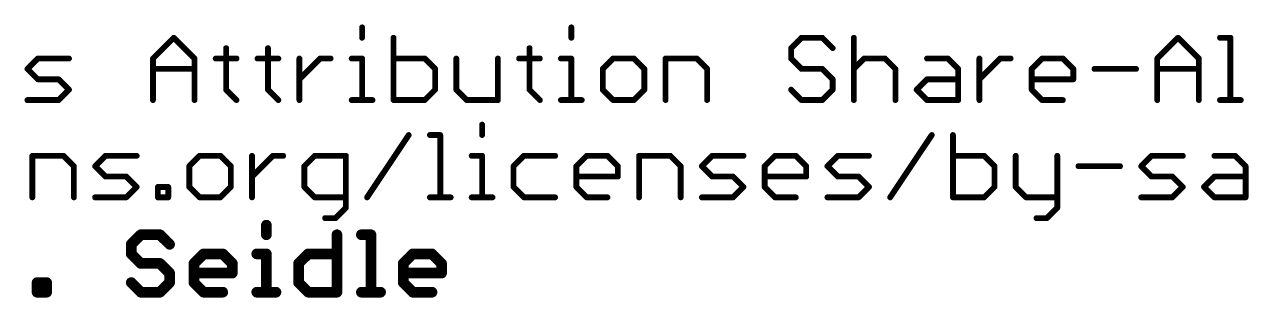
# Model space of a CAD drawing. Extents: x -29 to 78, y -18 to 17.
# Drawn here: x 24.31 to 56.23, y -17.78 to -10.65 of the extents above; entities that cross this region are included whole.
import ezdxf

# ---------------------------------------------------------------- set-up
doc = ezdxf.new("R2010")
doc.units = 0
doc.layers.add('51', color=53, linetype='CONTINUOUS')

msp = doc.modelspace()

# ---------------------------------------------------------------- linework, layer by layer
at = {"layer": '51'}
for points, const_width in [([(33.1143, -10.7256), (33.1143, -10.9968)], 0.1524), ([(38.5715, -10.7256), (38.5715, -10.9968)], 0.1524), ([(27.6588, -11.5391), (28.2011, -10.9968)], 0.1524), ([(28.2011, -10.9968), (28.7434, -11.5391)], 0.1524), ([(33.9345, -10.9968), (33.9345, -12.6238)], 0.1524), ([(44.5744, -10.9968), (44.3032, -11.268)], 0.1524), ([(45.1167, -10.9968), (44.5744, -10.9968)], 0.1524), ([(45.3879, -11.268), (45.1167, -10.9968)], 0.1524), ([(45.9404, -10.9968), (45.9404, -12.6238)], 0.1524), ([(53.8533, -11.5391), (54.3956, -10.9968)], 0.1524), ([(54.3956, -10.9968), (54.9379, -11.5391)], 0.1524), ([(55.4904, -10.9968), (55.7616, -10.9968)], 0.1524), ([(55.7616, -10.9968), (55.7616, -12.6238)], 0.1524), ([(24.3845, -11.8103), (24.6556, -11.5391)], 0.1524), ([(24.6556, -11.5391), (25.4691, -11.5391)], 0.1524), ([(27.6588, -12.6238), (27.6588, -11.5391)], 0.1524), ([(28.7434, -11.5391), (28.7434, -12.6238)], 0.1524), ([(29.2959, -11.5391), (29.8383, -11.5391)], 0.1524), ([(29.5671, -11.268), (29.5671, -12.3526)], 0.1524), ([(30.3874, -11.5391), (30.9297, -11.5391)], 0.1524), ([(30.6585, -11.268), (30.6585, -12.3526)], 0.1524), ([(31.4788, -12.6238), (31.4788, -11.5391)], 0.1524), ([(31.4788, -12.0815), (32.0211, -11.5391)], 0.1524), ([(32.0211, -11.5391), (32.2923, -11.5391)], 0.1524), ([(32.8431, -11.5391), (33.1143, -11.5391)], 0.1524), ([(33.1143, -11.5391), (33.1143, -12.6238)], 0.1524), ([(34.748, -11.5391), (33.9345, -11.5391)], 0.1524), ([(35.0192, -11.8103), (34.748, -11.5391)], 0.1524), ([(35.5717, -11.5391), (35.5717, -12.3526)], 0.1524), ([(36.6564, -12.6238), (36.6564, -11.5391)], 0.1524), ([(37.2089, -11.5391), (37.7512, -11.5391)], 0.1524), ([(37.48, -11.268), (37.48, -12.3526)], 0.1524), ([(38.3003, -11.5391), (38.5715, -11.5391)], 0.1524), ([(38.5715, -11.5391), (38.5715, -12.6238)], 0.1524), ([(39.6629, -11.5391), (39.3917, -11.8103)], 0.1524), ([(40.2052, -11.5391), (39.6629, -11.5391)], 0.1524), ([(40.4764, -11.8103), (40.2052, -11.5391)], 0.1524), ([(41.0289, -12.6238), (41.0289, -11.5391)], 0.1524), ([(41.0289, -11.5391), (41.8424, -11.5391)], 0.1524), ([(41.8424, -11.5391), (42.1135, -11.8103)], 0.1524), ([(44.3032, -11.268), (44.3032, -11.5391)], 0.1524), ([(44.3032, -11.5391), (44.5744, -11.8103)], 0.1524), ([(45.9404, -11.8103), (46.2115, -11.5391)], 0.1524), ([(46.2115, -11.5391), (46.7538, -11.5391)], 0.1524), ([(46.7538, -11.5391), (47.025, -11.8103)], 0.1524), ([(47.8487, -11.5391), (48.391, -11.5391)], 0.1524), ([(48.391, -11.5391), (48.6622, -11.8103)], 0.1524), ([(49.2147, -12.6238), (49.2147, -11.5391)], 0.1524), ([(49.2147, -12.0815), (49.757, -11.5391)], 0.1524), ([(49.757, -11.5391), (50.0282, -11.5391)], 0.1524), ([(50.579, -11.8103), (50.8501, -11.5391)], 0.1524), ([(50.8501, -11.5391), (51.3925, -11.5391)], 0.1524), ([(51.3925, -11.5391), (51.6636, -11.8103)], 0.1524), ([(53.8533, -12.6238), (53.8533, -11.5391)], 0.1524), ([(54.9379, -11.5391), (54.9379, -12.6238)], 0.1524), ([(24.6556, -12.0815), (24.3845, -11.8103)], 0.1524), ([(27.6588, -11.8103), (28.7434, -11.8103)], 0.1524), ([(35.0192, -12.3526), (35.0192, -11.8103)], 0.1524), ([(39.3917, -11.8103), (39.3917, -12.3526)], 0.1524), ([(40.4764, -12.3526), (40.4764, -11.8103)], 0.1524), ([(42.1135, -11.8103), (42.1135, -12.6238)], 0.1524), ([(44.5744, -11.8103), (45.1167, -11.8103)], 0.1524), ([(45.1167, -11.8103), (45.3879, -12.0815)], 0.1524), ([(47.025, -11.8103), (47.025, -12.6238)], 0.1524), ([(48.6622, -11.8103), (48.6622, -12.6238)], 0.1524), ([(50.579, -12.3526), (50.579, -11.8103)], 0.1524), ([(51.6636, -11.8103), (51.6636, -12.0815)], 0.1524), ([(52.2161, -11.8103), (53.3008, -11.8103)], 0.1524), ([(53.8533, -11.8103), (54.9379, -11.8103)], 0.1524), ([(25.198, -12.0815), (24.6556, -12.0815)], 0.1524), ([(25.4691, -12.3526), (25.198, -12.0815)], 0.1524), ([(45.3879, -12.0815), (45.3879, -12.3526)], 0.1524), ([(47.5775, -12.3526), (47.8487, -12.0815)], 0.1524), ([(47.8487, -12.0815), (48.6622, -12.0815)], 0.1524), ([(51.6636, -12.0815), (50.579, -12.0815)], 0.1524), ([(25.198, -12.6238), (25.4691, -12.3526)], 0.1524), ([(29.5671, -12.3526), (29.8383, -12.6238)], 0.1524), ([(30.6585, -12.3526), (30.9297, -12.6238)], 0.1524), ([(34.748, -12.6238), (35.0192, -12.3526)], 0.1524), ([(35.5717, -12.3526), (35.8429, -12.6238)], 0.1524), ([(37.48, -12.3526), (37.7512, -12.6238)], 0.1524), ([(39.3917, -12.3526), (39.6629, -12.6238)], 0.1524), ([(40.2052, -12.6238), (40.4764, -12.3526)], 0.1524), ([(44.5744, -12.6238), (44.3032, -12.3526)], 0.1524), ([(45.3879, -12.3526), (45.1167, -12.6238)], 0.1524), ([(47.8487, -12.6238), (47.5775, -12.3526)], 0.1524), ([(50.8501, -12.6238), (50.579, -12.3526)], 0.1524), ([(24.3845, -12.6238), (25.198, -12.6238)], 0.1524), ([(32.8431, -12.6238), (33.3854, -12.6238)], 0.1524), ([(33.9345, -12.6238), (34.748, -12.6238)], 0.1524), ([(35.8429, -12.6238), (36.6564, -12.6238)], 0.1524), ([(38.3003, -12.6238), (38.8426, -12.6238)], 0.1524), ([(39.6629, -12.6238), (40.2052, -12.6238)], 0.1524), ([(45.1167, -12.6238), (44.5744, -12.6238)], 0.1524), ([(48.6622, -12.6238), (47.8487, -12.6238)], 0.1524), ([(51.3925, -12.6238), (50.8501, -12.6238)], 0.1524), ([(55.4904, -12.6238), (56.0328, -12.6238)], 0.1524), ([(36.2441, -13.2656), (36.2441, -13.5368)], 0.1524), ([(33.2444, -15.1638), (34.329, -13.5368)], 0.1524), ([(34.8815, -13.5368), (35.1527, -13.5368)], 0.1524), ([(35.1527, -13.5368), (35.1527, -15.1638)], 0.1524), ([(46.8873, -15.1638), (47.972, -13.5368)], 0.1524), ([(48.5245, -13.5368), (48.5245, -15.1638)], 0.1524), ([(24.5129, -15.1638), (24.5129, -14.0791)], 0.1524), ([(24.5129, -14.0791), (25.3264, -14.0791)], 0.1524), ([(25.3264, -14.0791), (25.5975, -14.3503)], 0.1524), ([(26.15, -14.3503), (26.4212, -14.0791)], 0.1524), ([(26.4212, -14.0791), (27.2347, -14.0791)], 0.1524), ([(28.8769, -14.0791), (28.6058, -14.3503)], 0.1524), ([(29.4193, -14.0791), (28.8769, -14.0791)], 0.1524), ([(29.6904, -14.3503), (29.4193, -14.0791)], 0.1524), ([(30.2429, -15.1638), (30.2429, -14.0791)], 0.1524), ([(30.2429, -14.6215), (30.7852, -14.0791)], 0.1524), ([(30.7852, -14.0791), (31.0564, -14.0791)], 0.1524), ([(31.8784, -14.0791), (31.6072, -14.3503)], 0.1524), ([(32.6919, -14.0791), (31.8784, -14.0791)], 0.1524), ([(32.6919, -15.435), (32.6919, -14.0791)], 0.1524), ([(35.973, -14.0791), (36.2441, -14.0791)], 0.1524), ([(36.2441, -14.0791), (36.2441, -15.1638)], 0.1524), ([(37.3356, -14.0791), (37.0644, -14.3503)], 0.1524), ([(38.1491, -14.0791), (37.3356, -14.0791)], 0.1524), ([(38.7016, -14.3503), (38.9727, -14.0791)], 0.1524), ([(38.9727, -14.0791), (39.5151, -14.0791)], 0.1524), ([(39.5151, -14.0791), (39.7862, -14.3503)], 0.1524), ([(40.3387, -15.1638), (40.3387, -14.0791)], 0.1524), ([(40.3387, -14.0791), (41.1522, -14.0791)], 0.1524), ([(41.1522, -14.0791), (41.4234, -14.3503)], 0.1524), ([(41.9759, -14.3503), (42.247, -14.0791)], 0.1524), ([(42.247, -14.0791), (43.0605, -14.0791)], 0.1524), ([(43.613, -14.3503), (43.8842, -14.0791)], 0.1524), ([(43.8842, -14.0791), (44.4265, -14.0791)], 0.1524), ([(44.4265, -14.0791), (44.6977, -14.3503)], 0.1524), ([(45.2502, -14.3503), (45.5213, -14.0791)], 0.1524), ([(45.5213, -14.0791), (46.3348, -14.0791)], 0.1524), ([(49.338, -14.0791), (48.5245, -14.0791)], 0.1524), ([(49.6092, -14.3503), (49.338, -14.0791)], 0.1524), ([(50.1617, -14.0791), (50.1617, -14.8926)], 0.1524), ([(51.2463, -14.0791), (51.2463, -15.435)], 0.1524), ([(53.436, -14.3503), (53.7071, -14.0791)], 0.1524), ([(53.7071, -14.0791), (54.5206, -14.0791)], 0.1524), ([(55.3443, -14.0791), (55.8866, -14.0791)], 0.1524), ([(55.8866, -14.0791), (56.1578, -14.3503)], 0.1524), ([(25.5975, -14.3503), (25.5975, -15.1638)], 0.1524), ([(26.4212, -14.6215), (26.15, -14.3503)], 0.1524), ([(28.6058, -14.3503), (28.6058, -14.8926)], 0.1524), ([(29.6904, -14.8926), (29.6904, -14.3503)], 0.1524), ([(31.6072, -14.3503), (31.6072, -14.8926)], 0.1524), ([(37.0644, -14.3503), (37.0644, -14.8926)], 0.1524), ([(38.7016, -14.8926), (38.7016, -14.3503)], 0.1524), ([(39.7862, -14.3503), (39.7862, -14.6215)], 0.1524), ([(41.4234, -14.3503), (41.4234, -15.1638)], 0.1524), ([(42.247, -14.6215), (41.9759, -14.3503)], 0.1524), ([(43.613, -14.8926), (43.613, -14.3503)], 0.1524), ([(44.6977, -14.3503), (44.6977, -14.6215)], 0.1524), ([(45.5213, -14.6215), (45.2502, -14.3503)], 0.1524), ([(49.6092, -14.8926), (49.6092, -14.3503)], 0.1524), ([(51.7988, -14.3503), (52.8835, -14.3503)], 0.1524), ([(53.7071, -14.6215), (53.436, -14.3503)], 0.1524), ([(56.1578, -14.3503), (56.1578, -15.1638)], 0.1524), ([(26.9635, -14.6215), (26.4212, -14.6215)], 0.1524), ([(27.2347, -14.8926), (26.9635, -14.6215)], 0.1524), ([(39.7862, -14.6215), (38.7016, -14.6215)], 0.1524), ([(42.7894, -14.6215), (42.247, -14.6215)], 0.1524), ([(43.0605, -14.8926), (42.7894, -14.6215)], 0.1524), ([(44.6977, -14.6215), (43.613, -14.6215)], 0.1524), ([(46.0637, -14.6215), (45.5213, -14.6215)], 0.1524), ([(46.3348, -14.8926), (46.0637, -14.6215)], 0.1524), ([(54.2495, -14.6215), (53.7071, -14.6215)], 0.1524), ([(54.5206, -14.8926), (54.2495, -14.6215)], 0.1524), ([(55.0731, -14.8926), (55.3443, -14.6215)], 0.1524), ([(55.3443, -14.6215), (56.1578, -14.6215)], 0.1524), ([(26.9635, -15.1638), (27.2347, -14.8926)], 0.1524), ([(27.7872, -15.1638), (27.7872, -14.8926)], 0.1524), ([(27.7872, -14.8926), (28.0583, -14.8926)], 0.1524), ([(28.0583, -14.8926), (28.0583, -15.1638)], 0.1524), ([(28.6058, -14.8926), (28.8769, -15.1638)], 0.1524), ([(29.4193, -15.1638), (29.6904, -14.8926)], 0.1524), ([(31.6072, -14.8926), (31.8784, -15.1638)], 0.1524), ([(37.0644, -14.8926), (37.3356, -15.1638)], 0.1524), ([(38.9727, -15.1638), (38.7016, -14.8926)], 0.1524), ([(42.7894, -15.1638), (43.0605, -14.8926)], 0.1524), ([(43.8842, -15.1638), (43.613, -14.8926)], 0.1524), ([(46.0637, -15.1638), (46.3348, -14.8926)], 0.1524), ([(49.338, -15.1638), (49.6092, -14.8926)], 0.1524), ([(50.1617, -14.8926), (50.4328, -15.1638)], 0.1524), ([(54.2495, -15.1638), (54.5206, -14.8926)], 0.1524), ([(55.3443, -15.1638), (55.0731, -14.8926)], 0.1524), ([(26.15, -15.1638), (26.9635, -15.1638)], 0.1524), ([(28.0583, -15.1638), (27.7872, -15.1638)], 0.1524), ([(28.8769, -15.1638), (29.4193, -15.1638)], 0.1524), ([(31.8784, -15.1638), (32.6919, -15.1638)], 0.1524), ([(34.8815, -15.1638), (35.4239, -15.1638)], 0.1524), ([(35.973, -15.1638), (36.5153, -15.1638)], 0.1524), ([(37.3356, -15.1638), (38.1491, -15.1638)], 0.1524), ([(39.5151, -15.1638), (38.9727, -15.1638)], 0.1524), ([(41.9759, -15.1638), (42.7894, -15.1638)], 0.1524), ([(44.4265, -15.1638), (43.8842, -15.1638)], 0.1524), ([(45.2502, -15.1638), (46.0637, -15.1638)], 0.1524), ([(48.5245, -15.1638), (49.338, -15.1638)], 0.1524), ([(50.4328, -15.1638), (51.2463, -15.1638)], 0.1524), ([(53.436, -15.1638), (54.2495, -15.1638)], 0.1524), ([(56.1578, -15.1638), (55.3443, -15.1638)], 0.1524), ([(32.1495, -15.7061), (32.4207, -15.7061)], 0.1524), ([(32.4207, -15.7061), (32.6919, -15.435)], 0.1524), ([(50.9751, -15.7061), (50.704, -15.7061)], 0.1524), ([(51.2463, -15.435), (50.9751, -15.7061)], 0.1524), ([(30.6169, -15.8904), (30.6169, -16.1404)], 0.2794), ([(27.3426, -16.1404), (27.0926, -16.3904)], 0.2794), ([(27.0926, -16.3904), (27.0926, -16.6404)], 0.2794), ([(27.8425, -16.1404), (27.3426, -16.1404)], 0.2794), ([(28.0925, -16.3904), (27.8425, -16.1404)], 0.2794), ([(32.4583, -16.1404), (32.4583, -17.6403)], 0.2794), ([(33.0955, -16.1404), (33.3455, -16.1404)], 0.2794), ([(33.3455, -16.1404), (33.3455, -17.6403)], 0.2794), ([(27.0926, -16.6404), (27.3426, -16.8904)], 0.2794), ([(28.7297, -16.8904), (28.9797, -16.6404)], 0.2794), ([(28.9797, -16.6404), (29.4797, -16.6404)], 0.2794), ([(29.4797, -16.6404), (29.7297, -16.8904)], 0.2794), ([(30.3669, -16.6404), (30.6169, -16.6404)], 0.2794), ([(30.6169, -16.6404), (30.6169, -17.6403)], 0.2794), ([(31.4583, -16.8904), (31.7083, -16.6404)], 0.2794), ([(31.7083, -16.6404), (32.4583, -16.6404)], 0.2794), ([(34.1869, -16.8904), (34.4369, -16.6404)], 0.2794), ([(34.4369, -16.6404), (34.9369, -16.6404)], 0.2794), ([(34.9369, -16.6404), (35.1869, -16.8904)], 0.2794), ([(27.3426, -16.8904), (27.8425, -16.8904)], 0.2794), ([(27.8425, -16.8904), (28.0925, -17.1403)], 0.2794), ([(28.7297, -17.3903), (28.7297, -16.8904)], 0.2794), ([(29.7297, -16.8904), (29.7297, -17.1403)], 0.2794), ([(31.4583, -17.3903), (31.4583, -16.8904)], 0.2794), ([(34.1869, -17.3903), (34.1869, -16.8904)], 0.2794), ([(35.1869, -16.8904), (35.1869, -17.1403)], 0.2794), ([(28.0925, -17.1403), (28.0925, -17.3903)], 0.2794), ([(29.7297, -17.1403), (28.7297, -17.1403)], 0.2794), ([(35.1869, -17.1403), (34.1869, -17.1403)], 0.2794), ([(24.6369, -17.6403), (24.6369, -17.3903)], 0.2794), ([(24.6369, -17.3903), (24.8868, -17.3903)], 0.2794), ([(24.8868, -17.6403), (24.6369, -17.6403)], 0.2794), ([(24.8868, -17.3903), (24.8868, -17.6403)], 0.2794), ([(27.3426, -17.6403), (27.0926, -17.3903)], 0.2794), ([(27.8425, -17.6403), (27.3426, -17.6403)], 0.2794), ([(28.0925, -17.3903), (27.8425, -17.6403)], 0.2794), ([(28.9797, -17.6403), (28.7297, -17.3903)], 0.2794), ([(29.4797, -17.6403), (28.9797, -17.6403)], 0.2794), ([(30.3669, -17.6403), (30.8669, -17.6403)], 0.2794), ([(31.7083, -17.6403), (31.4583, -17.3903)], 0.2794), ([(32.4583, -17.6403), (31.7083, -17.6403)], 0.2794), ([(33.0955, -17.6403), (33.5955, -17.6403)], 0.2794), ([(34.4369, -17.6403), (34.1869, -17.3903)], 0.2794), ([(34.9369, -17.6403), (34.4369, -17.6403)], 0.2794)]:
    msp.add_lwpolyline(points, dxfattribs=dict(at, const_width=const_width))
for points, const_width in [([(33.1524, -10.7256, 1), (33.0762, -10.7256)], 0.0762), ([(38.6096, -10.7256, 1), (38.5334, -10.7256)], 0.0762), ([(28.228, -10.9699, 1), (28.1742, -11.0238)], 0.0762), ([(28.228, -11.0238, 1), (28.1742, -10.9699)], 0.0762), ([(33.0762, -10.9968, 1), (33.1524, -10.9968)], 0.0762), ([(33.9726, -10.9968, 1), (33.8964, -10.9968)], 0.0762), ([(38.5334, -10.9968, 1), (38.6096, -10.9968)], 0.0762), ([(44.5744, -10.9587, 1), (44.5744, -11.0349)], 0.0762), ([(44.6013, -11.0238, 1), (44.5474, -10.9699)], 0.0762), ([(45.1436, -10.9699, 1), (45.0898, -11.0238)], 0.0762), ([(45.1167, -11.0349, 1), (45.1167, -10.9587)], 0.0762), ([(45.9785, -10.9968, 1), (45.9023, -10.9968)], 0.0762), ([(54.4225, -10.9699, 1), (54.3687, -11.0238)], 0.0762), ([(54.4225, -11.0238, 1), (54.3687, -10.9699)], 0.0762), ([(55.4904, -10.9587, 1), (55.4904, -11.0349)], 0.0762), ([(55.7997, -10.9968, 1), (55.7235, -10.9968)], 0.0762), ([(55.7616, -11.0349, 1), (55.7616, -10.9587)], 0.0762), ([(24.6556, -11.501, 1), (24.6556, -11.5772)], 0.0762), ([(24.6826, -11.5661, 1), (24.6287, -11.5122)], 0.0762), ([(25.4691, -11.5772, 1), (25.4691, -11.501)], 0.0762), ([(27.6318, -11.5122, 1), (27.6857, -11.5661)], 0.0762), ([(27.6969, -11.5391, 1), (27.6207, -11.5391)], 0.0762), ([(28.7815, -11.5391, 1), (28.7053, -11.5391)], 0.0762), ([(28.7165, -11.5661, 1), (28.7704, -11.5122)], 0.0762), ([(29.2959, -11.501, 1), (29.2959, -11.5772)], 0.0762), ([(29.6052, -11.268, 1), (29.529, -11.268)], 0.0762), ([(29.8383, -11.5772, 1), (29.8383, -11.501)], 0.0762), ([(30.3874, -11.501, 1), (30.3874, -11.5772)], 0.0762), ([(30.6966, -11.268, 1), (30.6204, -11.268)], 0.0762), ([(30.9297, -11.5772, 1), (30.9297, -11.501)], 0.0762), ([(31.5169, -11.5391, 1), (31.4407, -11.5391)], 0.0762), ([(32.0211, -11.501, 1), (32.0211, -11.5772)], 0.0762), ([(32.0481, -11.5661, 1), (31.9942, -11.5122)], 0.0762), ([(32.2923, -11.5772, 1), (32.2923, -11.501)], 0.0762), ([(32.8431, -11.501, 1), (32.8431, -11.5772)], 0.0762), ([(33.1524, -11.5391, 1), (33.0762, -11.5391)], 0.0762), ([(33.1143, -11.5772, 1), (33.1143, -11.501)], 0.0762), ([(33.9345, -11.501, 1), (33.9345, -11.5772)], 0.0762), ([(34.775, -11.5122, 1), (34.7211, -11.5661)], 0.0762), ([(34.748, -11.5772, 1), (34.748, -11.501)], 0.0762), ([(35.6098, -11.5391, 1), (35.5336, -11.5391)], 0.0762), ([(36.6945, -11.5391, 1), (36.6183, -11.5391)], 0.0762), ([(37.2089, -11.501, 1), (37.2089, -11.5772)], 0.0762), ([(37.5181, -11.268, 1), (37.4419, -11.268)], 0.0762), ([(37.7512, -11.5772, 1), (37.7512, -11.501)], 0.0762), ([(38.3003, -11.501, 1), (38.3003, -11.5772)], 0.0762), ([(38.6096, -11.5391, 1), (38.5334, -11.5391)], 0.0762), ([(38.5715, -11.5772, 1), (38.5715, -11.501)], 0.0762), ([(39.6629, -11.501, 1), (39.6629, -11.5772)], 0.0762), ([(39.6898, -11.5661, 1), (39.6359, -11.5122)], 0.0762), ([(40.2322, -11.5122, 1), (40.1783, -11.5661)], 0.0762), ([(40.2052, -11.5772, 1), (40.2052, -11.501)], 0.0762), ([(41.067, -11.5391, 1), (40.9908, -11.5391)], 0.0762), ([(41.0289, -11.501, 1), (41.0289, -11.5772)], 0.0762), ([(41.8693, -11.5122, 1), (41.8154, -11.5661)], 0.0762), ([(41.8424, -11.5772, 1), (41.8424, -11.501)], 0.0762), ([(44.3413, -11.268, 1), (44.2651, -11.268)], 0.0762), ([(44.2763, -11.241, 1), (44.3301, -11.2949)], 0.0762), ([(44.3301, -11.5122, 1), (44.2763, -11.5661)], 0.0762), ([(45.3609, -11.2949, 1), (45.4148, -11.241)], 0.0762), ([(46.2115, -11.501, 1), (46.2115, -11.5772)], 0.0762), ([(46.2385, -11.5661, 1), (46.1846, -11.5122)], 0.0762), ([(46.7808, -11.5122, 1), (46.7269, -11.5661)], 0.0762), ([(46.7538, -11.5772, 1), (46.7538, -11.501)], 0.0762), ([(47.8487, -11.501, 1), (47.8487, -11.5772)], 0.0762), ([(48.4179, -11.5122, 1), (48.3641, -11.5661)], 0.0762), ([(48.391, -11.5772, 1), (48.391, -11.501)], 0.0762), ([(49.2528, -11.5391, 1), (49.1766, -11.5391)], 0.0762), ([(49.757, -11.501, 1), (49.757, -11.5772)], 0.0762), ([(49.7839, -11.5661, 1), (49.7301, -11.5122)], 0.0762), ([(50.0282, -11.5772, 1), (50.0282, -11.501)], 0.0762), ([(50.8501, -11.501, 1), (50.8501, -11.5772)], 0.0762), ([(50.8771, -11.5661, 1), (50.8232, -11.5122)], 0.0762), ([(51.4194, -11.5122, 1), (51.3655, -11.5661)], 0.0762), ([(51.3925, -11.5772, 1), (51.3925, -11.501)], 0.0762), ([(53.8263, -11.5122, 1), (53.8802, -11.5661)], 0.0762), ([(53.8914, -11.5391, 1), (53.8152, -11.5391)], 0.0762), ([(54.976, -11.5391, 1), (54.8998, -11.5391)], 0.0762), ([(54.911, -11.5661, 1), (54.9649, -11.5122)], 0.0762), ([(24.4114, -11.7834, 1), (24.3575, -11.8372)], 0.0762), ([(24.3575, -11.7834, 1), (24.4114, -11.8372)], 0.0762), ([(27.6588, -11.7722, 1), (27.6588, -11.8484)], 0.0762), ([(28.7434, -11.8484, 1), (28.7434, -11.7722)], 0.0762), ([(35.0573, -11.8103, 1), (34.9811, -11.8103)], 0.0762), ([(34.9923, -11.8372, 1), (35.0461, -11.7834)], 0.0762), ([(39.4298, -11.8103, 1), (39.3536, -11.8103)], 0.0762), ([(39.3648, -11.7834, 1), (39.4187, -11.8372)], 0.0762), ([(40.5145, -11.8103, 1), (40.4383, -11.8103)], 0.0762), ([(40.4494, -11.8372, 1), (40.5033, -11.7834)], 0.0762), ([(42.1516, -11.8103, 1), (42.0754, -11.8103)], 0.0762), ([(42.0866, -11.8372, 1), (42.1405, -11.7834)], 0.0762), ([(44.2651, -11.5391, 1), (44.3413, -11.5391)], 0.0762), ([(44.5744, -11.7722, 1), (44.5744, -11.8484)], 0.0762), ([(44.5474, -11.8372, 1), (44.6013, -11.7834)], 0.0762), ([(45.1436, -11.7834, 1), (45.0897, -11.8372)], 0.0762), ([(45.1167, -11.8484, 1), (45.1167, -11.7722)], 0.0762), ([(45.9134, -11.7834, 1), (45.9673, -11.8372)], 0.0762), ([(47.0631, -11.8103, 1), (46.9869, -11.8103)], 0.0762), ([(46.9981, -11.8372, 1), (47.052, -11.7834)], 0.0762), ([(48.7003, -11.8103, 1), (48.6241, -11.8103)], 0.0762), ([(48.6352, -11.8372, 1), (48.6891, -11.7834)], 0.0762), ([(50.6171, -11.8103, 1), (50.5409, -11.8103)], 0.0762), ([(50.552, -11.7834, 1), (50.6059, -11.8372)], 0.0762), ([(51.7017, -11.8103, 1), (51.6255, -11.8103)], 0.0762), ([(51.6367, -11.8372, 1), (51.6906, -11.7834)], 0.0762), ([(52.2161, -11.7722, 1), (52.2161, -11.8484)], 0.0762), ([(53.3008, -11.8484, 1), (53.3008, -11.7722)], 0.0762), ([(53.8533, -11.7722, 1), (53.8533, -11.8484)], 0.0762), ([(54.9379, -11.8484, 1), (54.9379, -11.7722)], 0.0762), ([(24.6556, -12.0434, 1), (24.6556, -12.1196)], 0.0762), ([(24.6287, -12.1084, 1), (24.6826, -12.0545)], 0.0762), ([(25.2249, -12.0545, 1), (25.171, -12.1084)], 0.0762), ([(25.198, -12.1196, 1), (25.198, -12.0434)], 0.0762), ([(31.4519, -12.0545, 1), (31.5057, -12.1084)], 0.0762), ([(45.426, -12.0815, 1), (45.3498, -12.0815)], 0.0762), ([(45.3609, -12.1084, 1), (45.4148, -12.0545)], 0.0762), ([(47.8487, -12.0434, 1), (47.8487, -12.1196)], 0.0762), ([(47.8756, -12.1084, 1), (47.8217, -12.0545)], 0.0762), ([(48.6622, -12.1196, 1), (48.6622, -12.0434)], 0.0762), ([(49.1877, -12.0545, 1), (49.2416, -12.1084)], 0.0762), ([(50.579, -12.0434, 1), (50.579, -12.1196)], 0.0762), ([(51.6255, -12.0815, 1), (51.7017, -12.0815)], 0.0762), ([(51.6636, -12.1196, 1), (51.6636, -12.0434)], 0.0762), ([(25.4961, -12.3796, 1), (25.4422, -12.3257)], 0.0762), ([(25.4422, -12.3796, 1), (25.4961, -12.3257)], 0.0762), ([(29.594, -12.3257, 1), (29.5402, -12.3796)], 0.0762), ([(29.529, -12.3526, 1), (29.6052, -12.3526)], 0.0762), ([(30.6855, -12.3257, 1), (30.6316, -12.3796)], 0.0762), ([(30.6204, -12.3526, 1), (30.6966, -12.3526)], 0.0762), ([(34.9811, -12.3526, 1), (35.0573, -12.3526)], 0.0762), ([(35.0461, -12.3796, 1), (34.9923, -12.3257)], 0.0762), ([(35.5986, -12.3257, 1), (35.5448, -12.3796)], 0.0762), ([(35.5336, -12.3526, 1), (35.6098, -12.3526)], 0.0762), ([(37.507, -12.3257, 1), (37.4531, -12.3796)], 0.0762), ([(37.4419, -12.3526, 1), (37.5181, -12.3526)], 0.0762), ([(39.4187, -12.3257, 1), (39.3648, -12.3796)], 0.0762), ([(39.3536, -12.3526, 1), (39.4298, -12.3526)], 0.0762), ([(40.4383, -12.3526, 1), (40.5145, -12.3526)], 0.0762), ([(40.5033, -12.3796, 1), (40.4494, -12.3257)], 0.0762), ([(44.3301, -12.3257, 1), (44.2763, -12.3796)], 0.0762), ([(45.3498, -12.3526, 1), (45.426, -12.3526)], 0.0762), ([(45.4148, -12.3796, 1), (45.3609, -12.3257)], 0.0762), ([(47.6045, -12.3257, 1), (47.5506, -12.3796)], 0.0762), ([(47.5506, -12.3257, 1), (47.6045, -12.3796)], 0.0762), ([(50.6059, -12.3257, 1), (50.552, -12.3796)], 0.0762), ([(50.5409, -12.3526, 1), (50.6171, -12.3526)], 0.0762), ([(24.3845, -12.5857, 1), (24.3845, -12.6619)], 0.0762), ([(25.171, -12.5969, 1), (25.2249, -12.6507)], 0.0762), ([(25.198, -12.6619, 1), (25.198, -12.5857)], 0.0762), ([(27.6207, -12.6238, 1), (27.6969, -12.6238)], 0.0762), ([(28.7053, -12.6238, 1), (28.7815, -12.6238)], 0.0762), ([(29.8113, -12.6507, 1), (29.8652, -12.5969)], 0.0762), ([(30.9028, -12.6507, 1), (30.9566, -12.5969)], 0.0762), ([(31.4407, -12.6238, 1), (31.5169, -12.6238)], 0.0762), ([(32.8431, -12.5857, 1), (32.8431, -12.6619)], 0.0762), ([(33.0762, -12.6238, 1), (33.1524, -12.6238)], 0.0762), ([(33.3854, -12.6619, 1), (33.3854, -12.5857)], 0.0762), ([(33.9345, -12.5857, 1), (33.9345, -12.6619)], 0.0762), ([(33.8964, -12.6238, 1), (33.9726, -12.6238)], 0.0762), ([(34.7211, -12.5969, 1), (34.775, -12.6507)], 0.0762), ([(34.748, -12.6619, 1), (34.748, -12.5857)], 0.0762), ([(35.8429, -12.5857, 1), (35.8429, -12.6619)], 0.0762), ([(35.8159, -12.6507, 1), (35.8698, -12.5969)], 0.0762), ([(36.6183, -12.6238, 1), (36.6945, -12.6238)], 0.0762), ([(36.6564, -12.6619, 1), (36.6564, -12.5857)], 0.0762), ([(37.7242, -12.6507, 1), (37.7781, -12.5969)], 0.0762), ([(38.3003, -12.5857, 1), (38.3003, -12.6619)], 0.0762), ([(38.5334, -12.6238, 1), (38.6096, -12.6238)], 0.0762), ([(38.8426, -12.6619, 1), (38.8426, -12.5857)], 0.0762), ([(39.6629, -12.5857, 1), (39.6629, -12.6619)], 0.0762), ([(39.6359, -12.6507, 1), (39.6898, -12.5969)], 0.0762), ([(40.1783, -12.5969, 1), (40.2322, -12.6507)], 0.0762), ([(40.2052, -12.6619, 1), (40.2052, -12.5857)], 0.0762), ([(40.9908, -12.6238, 1), (41.067, -12.6238)], 0.0762), ([(42.0754, -12.6238, 1), (42.1516, -12.6238)], 0.0762), ([(44.5744, -12.5857, 1), (44.5744, -12.6619)], 0.0762), ([(44.5474, -12.6507, 1), (44.6013, -12.5969)], 0.0762), ([(45.0898, -12.5969, 1), (45.1436, -12.6507)], 0.0762), ([(45.1167, -12.6619, 1), (45.1167, -12.5857)], 0.0762), ([(45.9023, -12.6238, 1), (45.9785, -12.6238)], 0.0762), ([(46.9869, -12.6238, 1), (47.0631, -12.6238)], 0.0762), ([(47.8487, -12.5857, 1), (47.8487, -12.6619)], 0.0762), ([(47.8217, -12.6507, 1), (47.8756, -12.5969)], 0.0762), ([(48.6241, -12.6238, 1), (48.7003, -12.6238)], 0.0762), ([(48.6622, -12.6619, 1), (48.6622, -12.5857)], 0.0762), ([(49.1766, -12.6238, 1), (49.2528, -12.6238)], 0.0762), ([(50.8501, -12.5857, 1), (50.8501, -12.6619)], 0.0762), ([(50.8232, -12.6507, 1), (50.8771, -12.5969)], 0.0762), ([(51.3925, -12.6619, 1), (51.3925, -12.5857)], 0.0762), ([(53.8152, -12.6238, 1), (53.8914, -12.6238)], 0.0762), ([(54.8998, -12.6238, 1), (54.976, -12.6238)], 0.0762), ([(55.4904, -12.5857, 1), (55.4904, -12.6619)], 0.0762), ([(55.7235, -12.6238, 1), (55.7997, -12.6238)], 0.0762), ([(56.0328, -12.6619, 1), (56.0328, -12.5857)], 0.0762), ([(36.2822, -13.2656, 1), (36.206, -13.2656)], 0.0762), ([(34.3607, -13.5579, 1), (34.2973, -13.5157)], 0.0762), ([(34.8815, -13.4987, 1), (34.8815, -13.5749)], 0.0762), ([(35.1908, -13.5368, 1), (35.1146, -13.5368)], 0.0762), ([(35.1527, -13.5749, 1), (35.1527, -13.4987)], 0.0762), ([(36.206, -13.5368, 1), (36.2822, -13.5368)], 0.0762), ([(48.0037, -13.5579, 1), (47.9403, -13.5157)], 0.0762), ([(48.5626, -13.5368, 1), (48.4864, -13.5368)], 0.0762), ([(24.551, -14.0791, 1), (24.4748, -14.0791)], 0.0762), ([(24.5129, -14.041, 1), (24.5129, -14.1172)], 0.0762), ([(25.3533, -14.0522, 1), (25.2994, -14.1061)], 0.0762), ([(25.3264, -14.1172, 1), (25.3264, -14.041)], 0.0762), ([(26.4212, -14.041, 1), (26.4212, -14.1172)], 0.0762), ([(26.4481, -14.1061, 1), (26.3942, -14.0522)], 0.0762), ([(27.2347, -14.1172, 1), (27.2347, -14.041)], 0.0762), ([(28.8769, -14.041, 1), (28.8769, -14.1172)], 0.0762), ([(28.9039, -14.1061, 1), (28.85, -14.0522)], 0.0762), ([(29.4462, -14.0522, 1), (29.3923, -14.1061)], 0.0762), ([(29.4193, -14.1172, 1), (29.4193, -14.041)], 0.0762), ([(30.281, -14.0791, 1), (30.2048, -14.0791)], 0.0762), ([(30.7852, -14.041, 1), (30.7852, -14.1172)], 0.0762), ([(30.8122, -14.1061, 1), (30.7583, -14.0522)], 0.0762), ([(31.0564, -14.1172, 1), (31.0564, -14.041)], 0.0762), ([(31.8784, -14.041, 1), (31.8784, -14.1172)], 0.0762), ([(31.9053, -14.1061, 1), (31.8514, -14.0522)], 0.0762), ([(32.73, -14.0791, 1), (32.6538, -14.0791)], 0.0762), ([(32.6919, -14.1172, 1), (32.6919, -14.041)], 0.0762), ([(35.973, -14.041, 1), (35.973, -14.1172)], 0.0762), ([(36.2822, -14.0791, 1), (36.206, -14.0791)], 0.0762), ([(36.2441, -14.1172, 1), (36.2441, -14.041)], 0.0762), ([(37.3356, -14.041, 1), (37.3356, -14.1172)], 0.0762), ([(37.3625, -14.1061, 1), (37.3086, -14.0522)], 0.0762), ([(38.1491, -14.1172, 1), (38.1491, -14.041)], 0.0762), ([(38.9727, -14.041, 1), (38.9727, -14.1172)], 0.0762), ([(38.9997, -14.1061, 1), (38.9458, -14.0522)], 0.0762), ([(39.542, -14.0522, 1), (39.4881, -14.1061)], 0.0762), ([(39.5151, -14.1172, 1), (39.5151, -14.041)], 0.0762), ([(40.3768, -14.0791, 1), (40.3006, -14.0791)], 0.0762), ([(40.3387, -14.041, 1), (40.3387, -14.1172)], 0.0762), ([(41.1791, -14.0522, 1), (41.1253, -14.1061)], 0.0762), ([(41.1522, -14.1172, 1), (41.1522, -14.041)], 0.0762), ([(42.247, -14.041, 1), (42.247, -14.1172)], 0.0762), ([(42.274, -14.1061, 1), (42.2201, -14.0522)], 0.0762), ([(43.0605, -14.1172, 1), (43.0605, -14.041)], 0.0762), ([(43.8842, -14.041, 1), (43.8842, -14.1172)], 0.0762), ([(43.9111, -14.1061, 1), (43.8572, -14.0522)], 0.0762), ([(44.4535, -14.0522, 1), (44.3996, -14.1061)], 0.0762), ([(44.4265, -14.1172, 1), (44.4265, -14.041)], 0.0762), ([(45.5213, -14.041, 1), (45.5213, -14.1172)], 0.0762), ([(45.5483, -14.1061, 1), (45.4944, -14.0522)], 0.0762), ([(46.3348, -14.1172, 1), (46.3348, -14.041)], 0.0762), ([(48.5245, -14.041, 1), (48.5245, -14.1172)], 0.0762), ([(49.3649, -14.0522, 1), (49.311, -14.1061)], 0.0762), ([(49.338, -14.1172, 1), (49.338, -14.041)], 0.0762), ([(50.1998, -14.0791, 1), (50.1236, -14.0791)], 0.0762), ([(51.2844, -14.0791, 1), (51.2082, -14.0791)], 0.0762), ([(53.7071, -14.041, 1), (53.7071, -14.1172)], 0.0762), ([(53.7341, -14.1061, 1), (53.6802, -14.0522)], 0.0762), ([(54.5206, -14.1172, 1), (54.5206, -14.041)], 0.0762), ([(55.3443, -14.041, 1), (55.3443, -14.1172)], 0.0762), ([(55.9136, -14.0522, 1), (55.8597, -14.1061)], 0.0762), ([(55.8866, -14.1172, 1), (55.8866, -14.041)], 0.0762), ([(25.6356, -14.3503, 1), (25.5594, -14.3503)], 0.0762), ([(25.5706, -14.3772, 1), (25.6245, -14.3234)], 0.0762), ([(26.177, -14.3234, 1), (26.1231, -14.3772)], 0.0762), ([(26.1231, -14.3234, 1), (26.177, -14.3772)], 0.0762), ([(28.6439, -14.3503, 1), (28.5677, -14.3503)], 0.0762), ([(28.5788, -14.3234, 1), (28.6327, -14.3772)], 0.0762), ([(29.7285, -14.3503, 1), (29.6523, -14.3503)], 0.0762), ([(29.6635, -14.3772, 1), (29.7174, -14.3234)], 0.0762), ([(31.6453, -14.3503, 1), (31.5691, -14.3503)], 0.0762), ([(31.5803, -14.3234, 1), (31.6342, -14.3772)], 0.0762), ([(37.1025, -14.3503, 1), (37.0263, -14.3503)], 0.0762), ([(37.0375, -14.3234, 1), (37.0913, -14.3772)], 0.0762), ([(38.7397, -14.3503, 1), (38.6635, -14.3503)], 0.0762), ([(38.6746, -14.3234, 1), (38.7285, -14.3772)], 0.0762), ([(39.8243, -14.3503, 1), (39.7481, -14.3503)], 0.0762), ([(39.7593, -14.3772, 1), (39.8132, -14.3234)], 0.0762), ([(41.4615, -14.3503, 1), (41.3853, -14.3503)], 0.0762), ([(41.3964, -14.3772, 1), (41.4503, -14.3234)], 0.0762), ([(42.0028, -14.3234, 1), (41.9489, -14.3772)], 0.0762), ([(41.9489, -14.3234, 1), (42.0028, -14.3772)], 0.0762), ([(43.6511, -14.3503, 1), (43.5749, -14.3503)], 0.0762), ([(43.5861, -14.3234, 1), (43.64, -14.3772)], 0.0762), ([(44.7358, -14.3503, 1), (44.6596, -14.3503)], 0.0762), ([(44.6707, -14.3772, 1), (44.7246, -14.3234)], 0.0762), ([(45.2771, -14.3234, 1), (45.2232, -14.3772)], 0.0762), ([(45.2232, -14.3234, 1), (45.2771, -14.3772)], 0.0762), ([(49.6473, -14.3503, 1), (49.5711, -14.3503)], 0.0762), ([(49.5822, -14.3772, 1), (49.6361, -14.3234)], 0.0762), ([(51.7988, -14.3122, 1), (51.7988, -14.3884)], 0.0762), ([(52.8835, -14.3884, 1), (52.8835, -14.3122)], 0.0762), ([(53.4629, -14.3234, 1), (53.409, -14.3772)], 0.0762), ([(53.409, -14.3234, 1), (53.4629, -14.3772)], 0.0762), ([(56.1959, -14.3503, 1), (56.1197, -14.3503)], 0.0762), ([(56.1308, -14.3772, 1), (56.1847, -14.3234)], 0.0762), ([(26.4212, -14.5834, 1), (26.4212, -14.6596)], 0.0762), ([(26.3942, -14.6484, 1), (26.4481, -14.5945)], 0.0762), ([(26.9905, -14.5945, 1), (26.9366, -14.6484)], 0.0762), ([(26.9635, -14.6596, 1), (26.9635, -14.5834)], 0.0762), ([(30.216, -14.5945, 1), (30.2699, -14.6484)], 0.0762), ([(38.7016, -14.5834, 1), (38.7016, -14.6596)], 0.0762), ([(39.7481, -14.6215, 1), (39.8243, -14.6215)], 0.0762), ([(39.7862, -14.6596, 1), (39.7862, -14.5834)], 0.0762), ([(42.247, -14.5834, 1), (42.247, -14.6596)], 0.0762), ([(42.2201, -14.6484, 1), (42.274, -14.5945)], 0.0762), ([(42.8163, -14.5945, 1), (42.7624, -14.6484)], 0.0762), ([(42.7894, -14.6596, 1), (42.7894, -14.5834)], 0.0762), ([(43.613, -14.5834, 1), (43.613, -14.6596)], 0.0762), ([(44.6596, -14.6215, 1), (44.7358, -14.6215)], 0.0762), ([(44.6977, -14.6596, 1), (44.6977, -14.5834)], 0.0762), ([(45.5213, -14.5834, 1), (45.5213, -14.6596)], 0.0762), ([(45.4944, -14.6484, 1), (45.5483, -14.5945)], 0.0762), ([(46.0906, -14.5945, 1), (46.0367, -14.6484)], 0.0762), ([(46.0637, -14.6596, 1), (46.0637, -14.5834)], 0.0762), ([(53.7071, -14.5834, 1), (53.7071, -14.6596)], 0.0762), ([(53.6802, -14.6484, 1), (53.7341, -14.5945)], 0.0762), ([(54.2764, -14.5945, 1), (54.2225, -14.6484)], 0.0762), ([(54.2495, -14.6596, 1), (54.2495, -14.5834)], 0.0762), ([(55.3443, -14.5834, 1), (55.3443, -14.6596)], 0.0762), ([(55.3712, -14.6484, 1), (55.3173, -14.5945)], 0.0762), ([(56.1578, -14.6596, 1), (56.1578, -14.5834)], 0.0762), ([(27.2616, -14.9196, 1), (27.2077, -14.8657)], 0.0762), ([(27.2077, -14.9196, 1), (27.2616, -14.8657)], 0.0762), ([(27.8253, -14.8926, 1), (27.7491, -14.8926)], 0.0762), ([(27.7872, -14.8545, 1), (27.7872, -14.9307)], 0.0762), ([(28.0964, -14.8926, 1), (28.0202, -14.8926)], 0.0762), ([(28.0583, -14.9307, 1), (28.0583, -14.8545)], 0.0762), ([(28.6327, -14.8657, 1), (28.5788, -14.9196)], 0.0762), ([(28.5677, -14.8926, 1), (28.6439, -14.8926)], 0.0762), ([(29.6523, -14.8926, 1), (29.7285, -14.8926)], 0.0762), ([(29.7174, -14.9196, 1), (29.6635, -14.8657)], 0.0762), ([(31.6342, -14.8657, 1), (31.5803, -14.9196)], 0.0762), ([(31.5691, -14.8926, 1), (31.6453, -14.8926)], 0.0762), ([(37.0913, -14.8657, 1), (37.0375, -14.9196)], 0.0762), ([(37.0263, -14.8926, 1), (37.1025, -14.8926)], 0.0762), ([(38.7285, -14.8657, 1), (38.6746, -14.9196)], 0.0762), ([(38.6635, -14.8926, 1), (38.7397, -14.8926)], 0.0762), ([(43.0875, -14.9196, 1), (43.0336, -14.8657)], 0.0762), ([(43.0336, -14.9196, 1), (43.0875, -14.8657)], 0.0762), ([(43.64, -14.8657, 1), (43.5861, -14.9196)], 0.0762), ([(43.5749, -14.8926, 1), (43.6511, -14.8926)], 0.0762), ([(46.3618, -14.9196, 1), (46.3079, -14.8657)], 0.0762), ([(46.3079, -14.9196, 1), (46.3618, -14.8657)], 0.0762), ([(49.5711, -14.8926, 1), (49.6473, -14.8926)], 0.0762), ([(49.6361, -14.9196, 1), (49.5822, -14.8657)], 0.0762), ([(50.1886, -14.8657, 1), (50.1347, -14.9196)], 0.0762), ([(50.1236, -14.8926, 1), (50.1998, -14.8926)], 0.0762), ([(54.5476, -14.9196, 1), (54.4937, -14.8657)], 0.0762), ([(54.4937, -14.9196, 1), (54.5476, -14.8657)], 0.0762), ([(55.1001, -14.8657, 1), (55.0462, -14.9196)], 0.0762), ([(55.0462, -14.8657, 1), (55.1001, -14.9196)], 0.0762), ([(24.4748, -15.1638, 1), (24.551, -15.1638)], 0.0762), ([(25.5594, -15.1638, 1), (25.6356, -15.1638)], 0.0762), ([(26.15, -15.1257, 1), (26.15, -15.2019)], 0.0762), ([(26.9366, -15.1369, 1), (26.9905, -15.1907)], 0.0762), ([(26.9635, -15.2019, 1), (26.9635, -15.1257)], 0.0762), ([(27.7872, -15.1257, 1), (27.7872, -15.2019)], 0.0762), ([(27.7491, -15.1638, 1), (27.8253, -15.1638)], 0.0762), ([(28.0202, -15.1638, 1), (28.0964, -15.1638)], 0.0762), ([(28.0583, -15.2019, 1), (28.0583, -15.1257)], 0.0762), ([(28.8769, -15.1257, 1), (28.8769, -15.2019)], 0.0762), ([(28.85, -15.1907, 1), (28.9039, -15.1369)], 0.0762), ([(29.3923, -15.1369, 1), (29.4462, -15.1907)], 0.0762), ([(29.4193, -15.2019, 1), (29.4193, -15.1257)], 0.0762), ([(30.2048, -15.1638, 1), (30.281, -15.1638)], 0.0762), ([(31.8784, -15.1257, 1), (31.8784, -15.2019)], 0.0762), ([(31.8514, -15.1907, 1), (31.9053, -15.1369)], 0.0762), ([(32.6919, -15.2019, 1), (32.6919, -15.1257)], 0.0762), ([(33.2127, -15.1427, 1), (33.2761, -15.1849)], 0.0762), ([(34.8815, -15.1257, 1), (34.8815, -15.2019)], 0.0762), ([(35.1146, -15.1638, 1), (35.1908, -15.1638)], 0.0762), ([(35.4239, -15.2019, 1), (35.4239, -15.1257)], 0.0762), ([(35.973, -15.1257, 1), (35.973, -15.2019)], 0.0762), ([(36.206, -15.1638, 1), (36.2822, -15.1638)], 0.0762), ([(36.5153, -15.2019, 1), (36.5153, -15.1257)], 0.0762), ([(37.3356, -15.1257, 1), (37.3356, -15.2019)], 0.0762), ([(37.3086, -15.1907, 1), (37.3625, -15.1369)], 0.0762), ([(38.1491, -15.2019, 1), (38.1491, -15.1257)], 0.0762), ([(38.9727, -15.1257, 1), (38.9727, -15.2019)], 0.0762), ([(38.9458, -15.1907, 1), (38.9997, -15.1369)], 0.0762), ([(39.5151, -15.2019, 1), (39.5151, -15.1257)], 0.0762), ([(40.3006, -15.1638, 1), (40.3768, -15.1638)], 0.0762), ([(41.3853, -15.1638, 1), (41.4615, -15.1638)], 0.0762), ([(41.9759, -15.1257, 1), (41.9759, -15.2019)], 0.0762), ([(42.7624, -15.1369, 1), (42.8163, -15.1907)], 0.0762), ([(42.7894, -15.2019, 1), (42.7894, -15.1257)], 0.0762), ([(43.8842, -15.1257, 1), (43.8842, -15.2019)], 0.0762), ([(43.8572, -15.1907, 1), (43.9111, -15.1369)], 0.0762), ([(44.4265, -15.2019, 1), (44.4265, -15.1257)], 0.0762), ([(45.2502, -15.1257, 1), (45.2502, -15.2019)], 0.0762), ([(46.0367, -15.1369, 1), (46.0906, -15.1907)], 0.0762), ([(46.0637, -15.2019, 1), (46.0637, -15.1257)], 0.0762), ([(46.8556, -15.1427, 1), (46.919, -15.1849)], 0.0762), ([(48.5245, -15.1257, 1), (48.5245, -15.2019)], 0.0762), ([(48.4864, -15.1638, 1), (48.5626, -15.1638)], 0.0762), ([(49.311, -15.1369, 1), (49.3649, -15.1907)], 0.0762), ([(49.338, -15.2019, 1), (49.338, -15.1257)], 0.0762), ([(50.4328, -15.1257, 1), (50.4328, -15.2019)], 0.0762), ([(50.4059, -15.1907, 1), (50.4598, -15.1369)], 0.0762), ([(51.2463, -15.2019, 1), (51.2463, -15.1257)], 0.0762), ([(53.436, -15.1257, 1), (53.436, -15.2019)], 0.0762), ([(54.2225, -15.1369, 1), (54.2764, -15.1907)], 0.0762), ([(54.2495, -15.2019, 1), (54.2495, -15.1257)], 0.0762), ([(55.3443, -15.1257, 1), (55.3443, -15.2019)], 0.0762), ([(55.3173, -15.1907, 1), (55.3712, -15.1369)], 0.0762), ([(56.1197, -15.1638, 1), (56.1959, -15.1638)], 0.0762), ([(56.1578, -15.2019, 1), (56.1578, -15.1257)], 0.0762), ([(32.1495, -15.668, 1), (32.1495, -15.7442)], 0.0762), ([(32.3938, -15.6792, 1), (32.4476, -15.7331)], 0.0762), ([(32.4207, -15.7442, 1), (32.4207, -15.668)], 0.0762), ([(32.6538, -15.435, 1), (32.73, -15.435)], 0.0762), ([(32.7188, -15.4619, 1), (32.6649, -15.408)], 0.0762), ([(50.704, -15.668, 1), (50.704, -15.7442)], 0.0762), ([(50.9482, -15.6792, 1), (51.0021, -15.7331)], 0.0762), ([(50.9751, -15.7442, 1), (50.9751, -15.668)], 0.0762), ([(51.2082, -15.435, 1), (51.2844, -15.435)], 0.0762), ([(51.2733, -15.4619, 1), (51.2194, -15.408)], 0.0762), ([(30.6867, -15.8904, 1), (30.547, -15.8904)], 0.1397), ([(27.1624, -16.3904, 1), (27.0227, -16.3904)], 0.1397), ([(27.0432, -16.341, 1), (27.142, -16.4398)], 0.1397), ([(27.3426, -16.0706, 1), (27.3426, -16.2103)], 0.1397), ([(27.392, -16.1898, 1), (27.2932, -16.091)], 0.1397), ([(27.8919, -16.091, 1), (27.7931, -16.1898)], 0.1397), ([(27.8425, -16.2103, 1), (27.8425, -16.0706)], 0.1397), ([(28.0431, -16.4398, 1), (28.1419, -16.341)], 0.1397), ([(30.547, -16.1404, 1), (30.6867, -16.1404)], 0.1397), ([(32.5281, -16.1404, 1), (32.3884, -16.1404)], 0.1397), ([(33.0955, -16.0706, 1), (33.0955, -16.2103)], 0.1397), ([(33.4153, -16.1404, 1), (33.2756, -16.1404)], 0.1397), ([(33.3455, -16.2103, 1), (33.3455, -16.0706)], 0.1397), ([(27.142, -16.591, 1), (27.0432, -16.6898)], 0.1397), ([(27.0227, -16.6404, 1), (27.1624, -16.6404)], 0.1397), ([(28.9797, -16.5705, 1), (28.9797, -16.7102)], 0.1397), ([(29.0291, -16.6898, 1), (28.9303, -16.591)], 0.1397), ([(29.5291, -16.591, 1), (29.4303, -16.6898)], 0.1397), ([(29.4797, -16.7102, 1), (29.4797, -16.5705)], 0.1397), ([(30.3669, -16.5705, 1), (30.3669, -16.7102)], 0.1397), ([(30.6867, -16.6404, 1), (30.547, -16.6404)], 0.1397), ([(30.6169, -16.7102, 1), (30.6169, -16.5705)], 0.1397), ([(31.7083, -16.5705, 1), (31.7083, -16.7102)], 0.1397), ([(31.7577, -16.6898, 1), (31.6589, -16.591)], 0.1397), ([(32.4583, -16.7102, 1), (32.4583, -16.5705)], 0.1397), ([(34.4369, -16.5705, 1), (34.4369, -16.7102)], 0.1397), ([(34.4863, -16.6898, 1), (34.3875, -16.591)], 0.1397), ([(34.9863, -16.591, 1), (34.8875, -16.6898)], 0.1397), ([(34.9369, -16.7102, 1), (34.9369, -16.5705)], 0.1397), ([(27.3426, -16.8205, 1), (27.3426, -16.9602)], 0.1397), ([(27.2932, -16.9398, 1), (27.392, -16.841)], 0.1397), ([(27.8919, -16.841, 1), (27.7931, -16.9398)], 0.1397), ([(27.8425, -16.9602, 1), (27.8425, -16.8205)], 0.1397), ([(28.7996, -16.8904, 1), (28.6599, -16.8904)], 0.1397), ([(28.6804, -16.841, 1), (28.7791, -16.9398)], 0.1397), ([(29.7995, -16.8904, 1), (29.6598, -16.8904)], 0.1397), ([(29.6803, -16.9398, 1), (29.7791, -16.841)], 0.1397), ([(31.4089, -16.841, 1), (31.5077, -16.9398)], 0.1397), ([(31.5282, -16.8904, 1), (31.3885, -16.8904)], 0.1397), ([(34.2568, -16.8904, 1), (34.1171, -16.8904)], 0.1397), ([(34.1375, -16.841, 1), (34.2363, -16.9398)], 0.1397), ([(35.2567, -16.8904, 1), (35.117, -16.8904)], 0.1397), ([(35.1375, -16.9398, 1), (35.2362, -16.841)], 0.1397), ([(28.1624, -17.1403, 1), (28.0227, -17.1403)], 0.1397), ([(28.0431, -17.1897, 1), (28.1419, -17.0909)], 0.1397), ([(28.7297, -17.0705, 1), (28.7297, -17.2102)], 0.1397), ([(29.6598, -17.1403, 1), (29.7995, -17.1403)], 0.1397), ([(29.7297, -17.2102, 1), (29.7297, -17.0705)], 0.1397), ([(34.1869, -17.0705, 1), (34.1869, -17.2102)], 0.1397), ([(35.117, -17.1403, 1), (35.2567, -17.1403)], 0.1397), ([(35.1869, -17.2102, 1), (35.1869, -17.0705)], 0.1397), ([(24.7067, -17.3903, 1), (24.567, -17.3903)], 0.1397), ([(24.6369, -17.3205, 1), (24.6369, -17.4602)], 0.1397), ([(24.6369, -17.5705, 1), (24.6369, -17.7101)], 0.1397), ([(24.9567, -17.3903, 1), (24.817, -17.3903)], 0.1397), ([(24.8868, -17.4602, 1), (24.8868, -17.3205)], 0.1397), ([(24.8868, -17.7101, 1), (24.8868, -17.5705)], 0.1397), ([(27.142, -17.3409, 1), (27.0432, -17.4397)], 0.1397), ([(27.3426, -17.5705, 1), (27.3426, -17.7101)], 0.1397), ([(27.2932, -17.6897, 1), (27.392, -17.5909)], 0.1397), ([(27.7931, -17.5909, 1), (27.8919, -17.6897)], 0.1397), ([(27.8425, -17.7101, 1), (27.8425, -17.5705)], 0.1397), ([(28.0227, -17.3903, 1), (28.1624, -17.3903)], 0.1397), ([(28.1419, -17.4397, 1), (28.0431, -17.3409)], 0.1397), ([(28.7791, -17.3409, 1), (28.6804, -17.4397)], 0.1397), ([(28.6599, -17.3903, 1), (28.7996, -17.3903)], 0.1397), ([(28.9797, -17.5705, 1), (28.9797, -17.7101)], 0.1397), ([(28.9303, -17.6897, 1), (29.0291, -17.5909)], 0.1397), ([(29.4797, -17.7101, 1), (29.4797, -17.5705)], 0.1397), ([(30.3669, -17.5705, 1), (30.3669, -17.7101)], 0.1397), ([(30.8669, -17.7101, 1), (30.8669, -17.5705)], 0.1397), ([(31.5077, -17.3409, 1), (31.4089, -17.4397)], 0.1397), ([(31.3885, -17.3903, 1), (31.5282, -17.3903)], 0.1397), ([(31.7083, -17.5705, 1), (31.7083, -17.7101)], 0.1397), ([(31.6589, -17.6897, 1), (31.7577, -17.5909)], 0.1397), ([(32.4583, -17.7101, 1), (32.4583, -17.5705)], 0.1397), ([(33.0955, -17.5705, 1), (33.0955, -17.7101)], 0.1397), ([(33.5955, -17.7101, 1), (33.5955, -17.5705)], 0.1397), ([(34.2363, -17.3409, 1), (34.1375, -17.4397)], 0.1397), ([(34.1171, -17.3903, 1), (34.2568, -17.3903)], 0.1397), ([(34.4369, -17.5705, 1), (34.4369, -17.7101)], 0.1397), ([(34.3875, -17.6897, 1), (34.4863, -17.5909)], 0.1397), ([(34.9369, -17.7101, 1), (34.9369, -17.5705)], 0.1397), ([(24.567, -17.6403, 1), (24.7067, -17.6403)], 0.1397), ([(24.817, -17.6403, 1), (24.9567, -17.6403)], 0.1397), ([(30.547, -17.6403, 1), (30.6867, -17.6403)], 0.1397), ([(32.3884, -17.6403, 1), (32.5281, -17.6403)], 0.1397), ([(33.2756, -17.6403, 1), (33.4153, -17.6403)], 0.1397)]:
    msp.add_lwpolyline(points, format="xyb", dxfattribs=dict(at, const_width=const_width))

doc.saveas('drawing.dxf')
